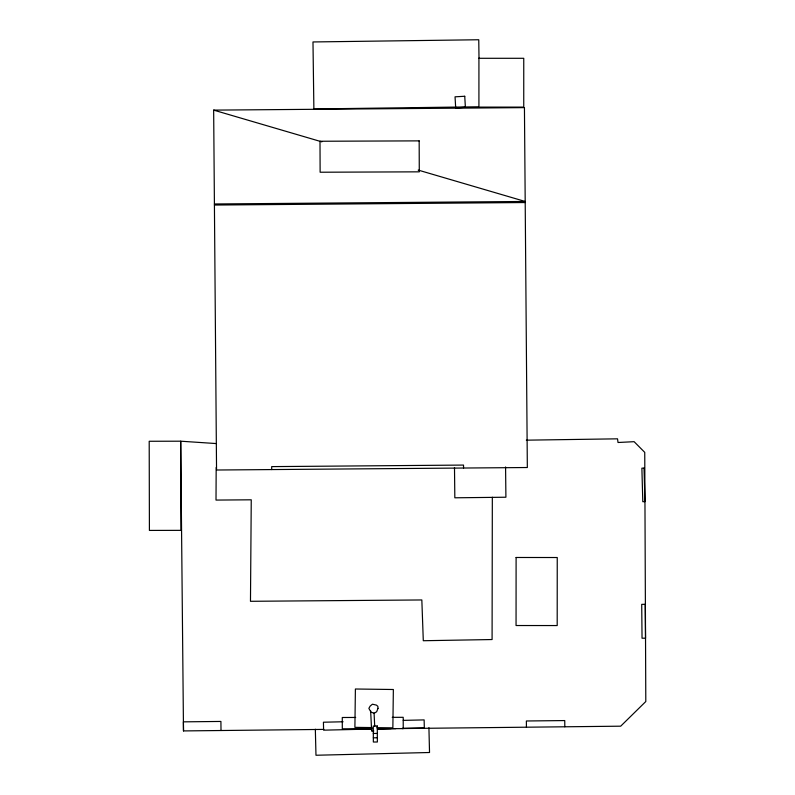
<?xml version="1.0" encoding="UTF-8"?>
<svg xmlns="http://www.w3.org/2000/svg" width="795" height="795" viewBox="0 0 795 795"><rect width="100%" height="100%" fill="white"/><g stroke="black" fill="none" stroke-linecap="round" stroke-linejoin="round"><path stroke-width="1.19" d="M492.334 497.243L492.085 639.538L423.298 640.73L421.837 599.957L250.475 601.298L251.25 499.807L216.011 500.075L216.18 467.47M373.829 730.983L371.623 731.092L370.649 710.829M343.072 721.771L323.426 722.218L323.605 730.158L371.503 729.055M403.254 720.379L424.132 719.902L424.321 727.842L402.21 728.349M377.645 728.916L391.16 728.608M526.33 440.172L617.536 438.83L618.023 442.497L634.112 441.682L644.745 452.365L645.798 701.528L620.686 726.183L402.091 728.548M478.421 106.788L313.876 108.975L312.982 41.956L478.759 39.75L479.007 58.363M221.01 730.516L220.911 721.443L183.397 721.85L183.496 730.923L323.843 729.403M356.14 729.045L372.279 728.876M377.247 728.816L395.88 728.618M213.656 110.117L524.442 107.623L527.333 467.52L216.548 470.014L213.656 110.117L321.866 141.848M214.411 203.977L525.197 201.473L418.18 170.09M214.421 205.04L525.207 202.536M373.312 733.457L377.327 733.437M373.332 737.81L377.347 737.79M355.683 717.458L342.277 717.497L342.307 728.806L371.553 728.717M392.233 717.348L403.204 717.309L403.234 728.618L377.645 728.697M372.04 727.574L354.898 727.355L355.395 689.007L393.356 689.504L392.859 727.842L376.939 727.644M216.17 443.56L180.704 441.195L149.202 441.265L149.41 530.424L180.912 530.354L180.704 441.195L183.496 730.923M374.077 713.055L374.703 726.163M428.922 727.713L429.529 752.507L315.973 755.25L315.337 729.224M564.818 726.789L564.748 720.568L526.37 720.986L526.429 727.206M505.57 466.953L505.908 497.223L454.829 497.799L454.492 467.53M463.555 468.026L463.525 465.075L271.691 466.615L271.711 469.567M478.928 58.293L478.918 107.106L523.746 107.116L523.756 58.293L478.928 58.293M516.104 557.484L516.054 625.526L557.196 625.556L557.245 557.524L516.104 557.484M378.003 708.355L376.651 711.754L374.256 713.204L371.007 712.201L368.87 708.385L370.132 706.109L372.438 704.201L376.442 705.115L377.854 706.348L378.003 708.355M464.747 96.265L455.048 96.821L455.684 107.872L465.383 107.305L464.747 96.265M644.039 468.106L641.883 468.166L642.797 501.695L644.954 501.635L644.039 468.106M645.202 604.319L641.714 604.349L642.042 638.226L645.53 638.186L645.202 604.319M377.287 726.014L373.272 726.034L373.352 742.023L377.367 742.003L377.287 726.014M419.164 140.874L319.997 141.252L320.127 172.227L419.283 171.839L419.164 140.874"/></g></svg>
